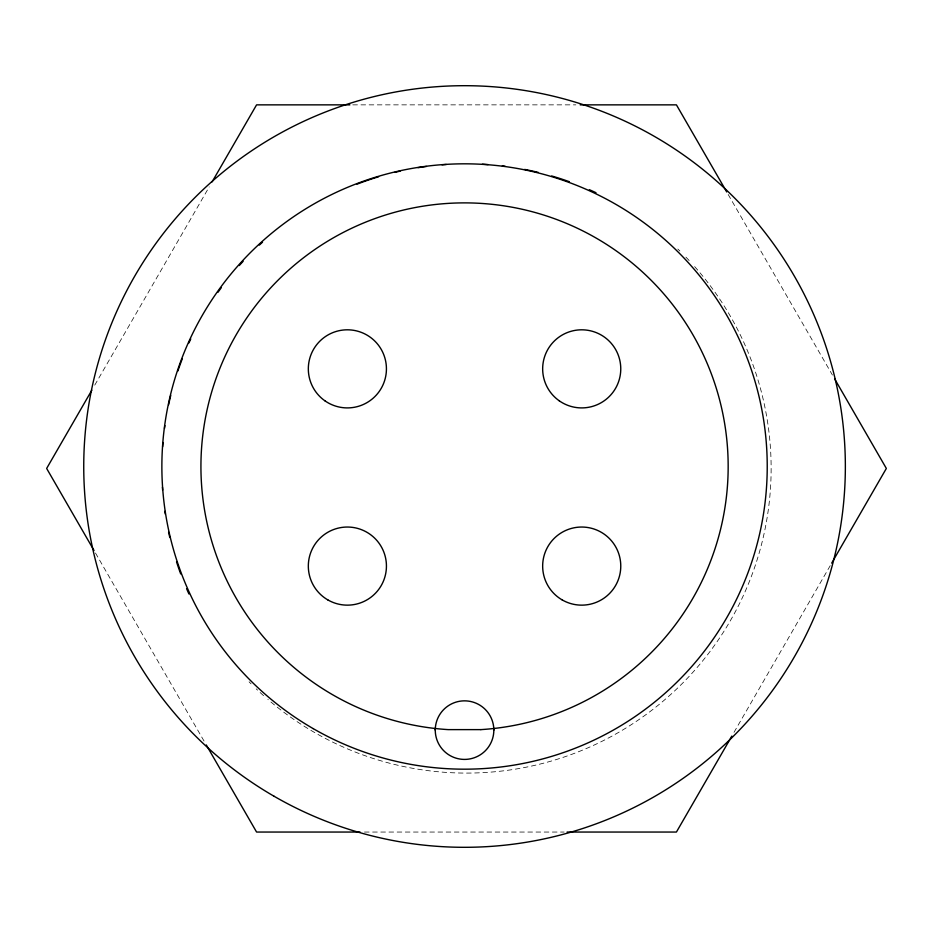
<?xml version="1.0" encoding="UTF-8"?>
<svg xmlns="http://www.w3.org/2000/svg" width="933" height="933" viewBox="0 0 933 933"><rect width="100%" height="100%" fill="white"/><g stroke="black" fill="none" stroke-linecap="round" stroke-linejoin="round"><path stroke-width="0.7" stroke-dasharray="4.67 3.5" d="M94.758 385.131L209.202 186.915M734.014 732.312L830.23 565.666M352.791 104.858L575.836 104.858M364.453 832.049L564.173 832.049M728.183 194.496L832.411 375.031M95.493 553.036L204.094 741.152M694.665 266.605A304.636 304.636 0 0 1 683.423 682.338A304.636 304.636 0 0 1 267.899 699.447M263.584 695.668A304.636 304.636 0 0 1 256.213 688.869M251.094 683.866A304.636 304.636 0 0 1 249.076 681.825M677.825 249.029A304.636 304.636 0 0 1 679.877 251.024M685.918 257.135A304.636 304.636 0 0 1 689.86 261.298"/><path stroke-width="1.4" d="M435.256 730.131L435.303 728.498M91.842 390.181L46.65 468.448L94.035 550.517M212.118 181.865L256.575 104.858L349.875 104.858M731.822 736.102L676.425 832.049L567.089 832.049M831.688 563.135L886.35 468.448L834.603 378.81M580.209 104.858L676.425 104.858L726.725 191.965M360.08 832.049L256.575 832.049L206.286 744.942M493.79 728.498L493.837 730.131A29.296 29.296 0 0 1 449.904 755.497A29.296 29.296 0 0 1 449.904 704.765A29.296 29.296 0 0 1 493.837 730.131M188.933 593.971A304.636 304.636 0 0 1 186.577 588.653M180.71 573.935A304.636 304.636 0 0 1 176.524 561.818M169.794 537.478A304.636 304.636 0 0 1 168.581 532.055M165.304 514.106A304.636 304.636 0 0 1 164.896 511.307M162.634 490.082A304.636 304.636 0 0 1 162.447 487.201M162.634 446.825A304.636 304.636 0 0 1 162.972 442.51M164.511 428.41A304.636 304.636 0 0 1 164.896 425.6M168.581 404.852A304.636 304.636 0 0 1 170.762 395.37M177.865 371.031A304.636 304.636 0 0 1 182.215 358.972M188.933 342.936A304.636 304.636 0 0 1 190.752 338.971M217.937 292.332A304.636 304.636 0 0 1 221.273 287.714M239.28 265.532A304.636 304.636 0 0 1 243.14 261.298M259.339 245.099A304.636 304.636 0 0 1 262.511 242.195M357.012 184.174A304.636 304.636 0 0 1 378.576 176.78M394.764 172.383A304.636 304.636 0 0 1 400.175 171.124M418.042 167.695A304.636 304.636 0 0 1 426.463 166.459M441.997 164.803A304.636 304.636 0 0 1 446.312 164.488M482.361 164.231A304.636 304.636 0 0 1 488.122 164.581M502.327 165.934A304.636 304.636 0 0 1 505.138 166.272M524.661 169.421A304.636 304.636 0 0 1 538.236 172.383M551.695 175.975A304.636 304.636 0 0 1 569.305 181.69M589.364 189.691A304.636 304.636 0 0 1 595.989 192.711M480.868 729.618L448.225 729.618A263.631 263.631 0 0 1 239.011 330.002A263.631 263.631 0 0 1 690.082 330.002A263.631 263.631 0 0 1 480.868 729.618M274.139 796.292A380.816 380.816 0 0 0 845.356 466.5A380.816 380.816 0 0 0 274.139 136.708A380.816 380.816 0 0 0 274.139 796.292M313.208 728.626A302.677 302.677 0 0 0 767.229 466.5A302.677 302.677 0 0 0 313.208 204.374A302.677 302.677 0 0 0 313.208 728.626M324.894 400.793A39.058 39.058 0 0 0 386.274 372.372A39.058 39.058 0 0 0 330.97 333.419A39.058 39.058 0 0 0 324.894 400.793M559.229 400.793A39.058 39.058 0 0 0 620.608 372.372A39.058 39.058 0 0 0 565.305 333.419A39.058 39.058 0 0 0 559.229 400.793M327.856 599.919A39.058 39.058 0 0 0 386.437 566.098A39.058 39.058 0 0 0 327.856 532.265A39.058 39.058 0 0 0 327.856 599.919M562.191 599.919A39.058 39.058 0 0 0 620.772 566.098A39.058 39.058 0 0 0 562.191 532.265A39.058 39.058 0 0 0 562.191 599.919"/></g></svg>
